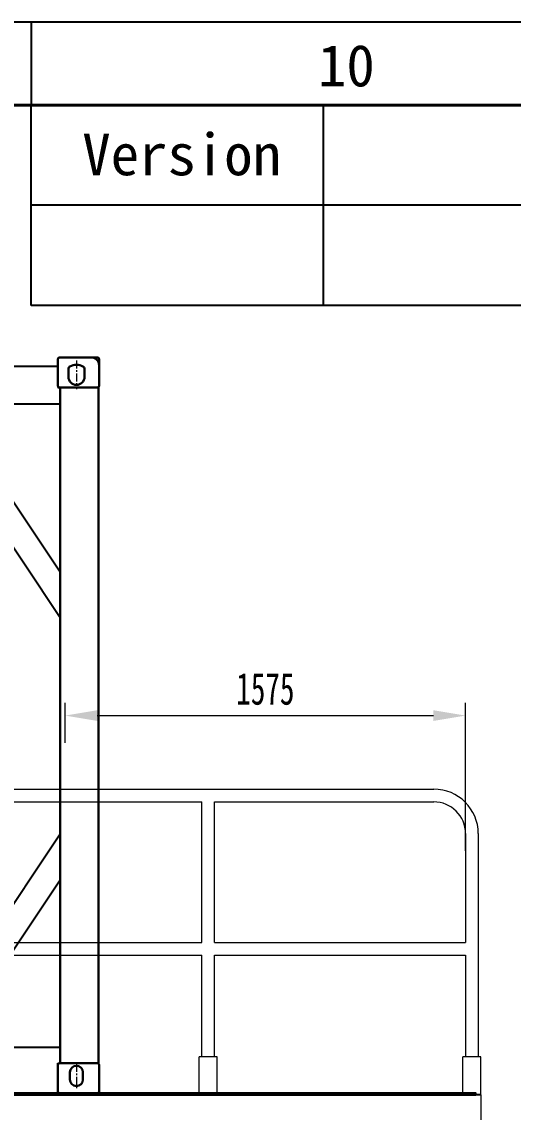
# Model space of a CAD drawing. Header units: millimetres. Extents: x 55614 to 110757, y -66981 to -47484.
# Drawn here: x 103827 to 105759, y -51776 to -47484 of the extents above; entities that cross this region are included whole.
import ezdxf
from ezdxf.enums import TextEntityAlignment as Align

# ---------------------------------------------------------------- set-up
doc = ezdxf.new("R2010")
doc.units = ezdxf.units.MM
doc.linetypes.add('CENTER', pattern=[50.8, 31.75, -6.35, 6.35, -6.35])
doc.layers.get('0').update_dxf_attribs({"lineweight": 15})
doc.layers.get('Defpoints').update_dxf_attribs({"lineweight": 15})
for name, color, linetype in [('02___PRT_ALL_AXES', 7, 'Continuous'), ('FORM', 7, 'Continuous'), ('LY_Partlib2', 7, 'Continuous')]:
    doc.layers.add(name, color=color, linetype=linetype)
for name, color, linetype, lineweight in [('AM_0', 7, 'Continuous', 30), ('AM_7N', 4, 'CENTER', 15), ('THICK', 7, 'Continuous', 0)]:
    doc.layers.add(name, color=color, linetype=linetype, lineweight=lineweight)
doc.styles.add('KEHUA', font='STFANGSO.TTF')
doc.styles.add('TH_GBDIM', font='romans.shx', dxfattribs={"width": 0.8, "bigfont": 'gbcbig.shx'})
doc.styles.add('标准', font='simsun.ttc', dxfattribs={"width": 0.667})
doc.dimstyles.new('TH_GBDIM', dxfattribs={"dimscale": 42, "dimtxt": 3, "dimasz": 3, "dimexe": 1.2, "dimexo": 0, "dimgap": 1, "dimtad": 1, "dimdec": 1, "dimlfac": -1.5, "dimdsep": 46, "dimtxsty": 'TH_GBDIM', "dimcen": 2.5, "dimclrd": 130, "dimclre": 130, "dimclrt": 3, "dimadec": 0, "dimazin": 2, "dimtfac": 0.714286, "dimtdec": 1, "dimtmove": 0, "dimatfit": 3, "dimfxl": 1, "dimtolj": 1, "dimtzin": 0, "dimlwd": -1, "dimlwe": -1, "dimarcsym": 0})

# ---------------------------------------------------------------- blocks, each defined once
blk = doc.blocks.new('*D1423')
at = {"color": 130}
for p, q in [((103997.5, -50322.2), (103997.5, -50164.6)), ((105572, -50746.8), (105572, -50164.6)), ((104123.5, -50215), (105446, -50215))]:
    blk.add_line(p, q, dxfattribs=at)
for points in [[(104123.5, -50194), (104123.5, -50236), (103997.5, -50215)], [(105446, -50236), (105446, -50194), (105572, -50215)]]:
    blk.add_solid(points, dxfattribs=at)
at = {"layer": 'Defpoints', "color": 0}
for p in [(105572, -50215), (103997.5, -50322.2), (105572, -50746.8)]:
    blk.add_point(p, dxfattribs=at)
at = {"color": 3, "insert": (104784.8, -50110), "char_height": 126, "attachment_point": 5, "style": '标准'}
blk.add_mtext('\\A1;\\A1;1575', dxfattribs=at)
blk = doc.blocks.new('y5i76i7676')
at = {"color": 7, "linetype": 'Continuous'}
for p, q in [((952068.8, -64551.6, 19235.7), (953842.8, -64551.6, 19235.7)), ((952068.8, -64601.6, 19235.7), (952930.8, -64601.6, 19235.7)), ((952930.8, -65154.6, 19235.7), (952930.8, -64601.6, 19235.7)), ((952980.8, -65154.6, 19235.7), (952980.8, -64601.6, 19235.7)), ((953967.8, -64726.6, 19235.7), (953967.8, -65154.6, 19235.7)), ((954017.8, -64726.6, 19235.7), (954017.8, -65604.6, 19235.7)), ((951943.8, -65154.6, 19235.7), (952930.8, -65154.6, 19235.7)), ((951943.8, -65204.6, 19235.7), (952930.8, -65204.6, 19235.7)), ((952930.8, -65604.6, 19235.7), (952930.8, -65204.6, 19235.7)), ((952980.8, -65604.6, 19235.7), (952980.8, -65204.6, 19235.7)), ((953967.8, -65204.6, 19235.7), (953967.8, -65604.6, 19235.7)), ((952920.8, -65754.6, 19235.7), (952920.8, -65604.6, 19235.7)), ((952990.8, -65604.6, 19235.7), (952920.8, -65604.6, 19235.7)), ((952990.8, -65754.6, 19235.7), (952990.8, -65604.6, 19235.7)), ((953957.8, -65754.6, 19235.7), (953957.8, -65604.6, 19235.7)), ((954027.8, -65604.6, 19235.7), (953957.8, -65604.6, 19235.7)), ((954027.8, -65754.6, 19235.7), (954027.8, -65604.6, 19235.7))]:
    blk.add_line(p, q, dxfattribs=at)
for p, q in [((952980.8, -64601.6, 19235.7), (953842.8, -64601.6, 19235.7)), ((952980.8, -65154.6, 19235.7), (953967.8, -65154.6, 19235.7)), ((952980.8, -65204.6, 19235.7), (953967.8, -65204.6, 19235.7))]:
    blk.add_line(p, q)
for radius in [175, 125]:
    blk.add_arc((953842.8, -64726.6, 19235.7), radius, 0, 90, dxfattribs=at)
at = {"layer": '02___PRT_ALL_AXES', "color": 7, "linetype": 'Continuous'}
blk.add_line((954027.8, -65754.6, 19235.7), (948587.8, -65754.6, 19235.7), dxfattribs=at)
blk = doc.blocks.new('ETGRY5RTE5')
at = {"layer": 'AM_0'}
for p, q in [((63103.3, -32070.5), (63103.3, -32100.6)), ((63166.8, -32070.5), (63166.8, -32100.6)), ((63220.1, -34920.4), (63068.1, -34920.4))]:
    blk.add_line(p, q, dxfattribs=at)
for points in [[(63224.1, -32030.4, 0.414214), (63218.1, -32024.4), (63068.1, -32024.4, 0.414214), (63062.1, -32030.4), (63062.1, -32136.4, 0.414214), (63068.1, -32142.4), (63218.1, -32142.4, 0.414213), (63224.1, -32136.4)], [(63218.1, -34802.4), (63068.1, -34802.4, 0.414214), (63062.1, -34808.4), (63062.1, -34914.4, 0.414214), (63068.1, -34920.4), (63218.1, -34920.4, 0.414214), (63224.1, -34914.4), (63224.1, -34808.4, 0.414214)], [(63160.5, -34837.8, 1), (63109.5, -34837.8), (63109.5, -34866.3, 1), (63160.5, -34866.3)]]:
    blk.add_lwpolyline(points, format="xyb", close=True, dxfattribs=at)
for points in [[(63069.1, -34802.4), (63221.1, -34802.4), (63221.1, -32142.4), (63069.1, -32142.4)], [(63071.1, -32142.4), (63071.1, -34802.4)]]:
    blk.add_lwpolyline(points, dxfattribs=at)
for centre, radius, start, end in [((63135.1, -32103.9), 51, 59.9999, 119.9999), ((63194.1, -32054.4), 30, 359.9999, 89.9999), ((63115.8, -32070.5), 12.5, 119.9999, 180), ((63135.1, -32100.6), 31.8, 180, 359.9999), ((63154.3, -32070.5), 12.5, 359.9999, 59.9998)]:
    blk.add_arc(centre, radius, start, end, dxfattribs=at)
at = {"layer": 'AM_7N'}
for p, q in [((63135.1, -32036.4), (63135.1, -32148.9)), ((63135, -34804.8), (63135, -34904.9))]:
    blk.add_line(p, q, dxfattribs=at)
at = {"layer": 'THICK', "lineweight": -3}
for points in [[(63062.1, -32142.4), (63071.1, -32142.4), (63071.1, -32208.4), (60939.1, -32208.4), (60939.1, -32142.4), (60948.1, -32142.4), (60948.1, -32058.4), (63062.1, -32058.4)], [(62511, -32208.4), (62631.2, -32208.4), (63071.1, -32868.2), (63071.1, -33048.5)], [(62511, -34740.4), (62631.2, -34740.4), (63071.1, -34080.5), (63071.1, -33900.2)], [(63062.1, -34802.4), (63071.1, -34802.4), (63071.1, -34740.4), (60939.1, -34740.4), (60939.1, -34802.4), (60948.1, -34802.4), (60948.1, -34920.4), (63062.1, -34920.4)]]:
    blk.add_lwpolyline(points, close=True, dxfattribs=at)
blk = doc.blocks.new('1')
at = {"layer": 'FORM', "color": 4}
blk.add_line((2121.82, 2977.084), (2121.82, 2972.057), dxfattribs=at)
at = {"layer": 'FORM', "color": 8}
for p, q in [((2121.82, 2959.99), (2121.82, 2972.057)), ((2139.417, 2959.99), (2139.417, 2972.057)), ((2222.372, 2966.023), (2121.82, 2966.023)), ((2222.372, 2959.99), (2121.82, 2959.99))]:
    blk.add_line(p, q, dxfattribs=at)
at = {"layer": 'FORM', "color": 6}
blk.add_lwpolyline([(1805.08, 2977.084), (2227.4, 2977.084), (2227.4, 2678.443), (1805.08, 2678.443)], close=True, dxfattribs=at)
at = {"layer": 'FORM', "color": 8, "lineweight": 40}
blk.add_lwpolyline([(1810.107, 2683.471), (2222.372, 2683.471), (2222.372, 2972.057), (1810.107, 2972.057)], close=True, dxfattribs=at)
at = {"layer": 'FORM', "color": 4, "style": 'KEHUA'}
blk.add_text('10', height=2.5138, dxfattribs=at).set_placement((2139.09, 2973.19))
at = {"layer": 'FORM', "color": 8, "style": 'KEHUA'}
blk.add_text('Version', height=2.5138, dxfattribs=at).set_placement((2124.892, 2969.09), align=Align.MIDDLE_LEFT)

msp = doc.modelspace()

# ---------------------------------------------------------------- hatches: boundary and pattern name
at = {"lineweight": 25}
h = msp.add_hatch(dxfattribs=at)
h.set_pattern_fill('ANSI37', color=6, scale=2, style=0)
h.set_pattern_definition([(45, (100913.038, -51707.524), (-4.490128, 4.490128), []), (135, (100913.038, -51707.524), (-4.490128, -4.490128), [])])
h.paths.add_polyline_path([(100212.038, -51707.524), (105612.038, -51707.524), (105612.038, -51701.487), (100212.038, -51701.487)])

# ---------------------------------------------------------------- linework, layer by layer
at = {"elevation": 19235.731}
msp.add_lwpolyline([(100192.038, -51707.524), (105632.038, -51707.524), (105632.038, -51907.549), (100192.038, -51907.549)], close=True, dxfattribs=at)
at = {"color": 6, "lineweight": 25, "elevation": 19235.731}
msp.add_lwpolyline([(100212.038, -51707.524), (105612.038, -51707.524), (105612.038, -51701.487), (100212.038, -51701.487)], close=True, dxfattribs=at)

# ---------------------------------------------------------------- block references
at = {"layer": 'LY_Partlib2', "xscale": 65.28547535580151, "yscale": 65.28547535580151, "zscale": 65.28547535580151}
msp.add_blockref('1', (-34659.727, -241844.639), dxfattribs=at)
at = {"layer": 'THICK', "lineweight": -3}
for name, p in [('ETGRY5RTE5', (40906.937, -16781.106, 19235.731)), ('y5i76i7676', (-848395.765, 14047.054))]:
    msp.add_blockref(name, p, dxfattribs=at)

# ---------------------------------------------------------------- dimensions: what is measured, and where the dimension line sits
dim = msp.add_linear_dim(base=(105572.043, -50215), p1=(103997.469, -50322.182, 19235.731), p2=(105572.043, -50746.819, 19235.731), text='\\A1;<>', dimstyle='TH_GBDIM', override={"dimdec": 0, "dimtxsty": '标准'})
dim.commit()
dim.dimension.update_dxf_attribs({"geometry": '*D1423', "text_midpoint": (104784.756, -50110)})

doc.saveas('drawing.dxf')
